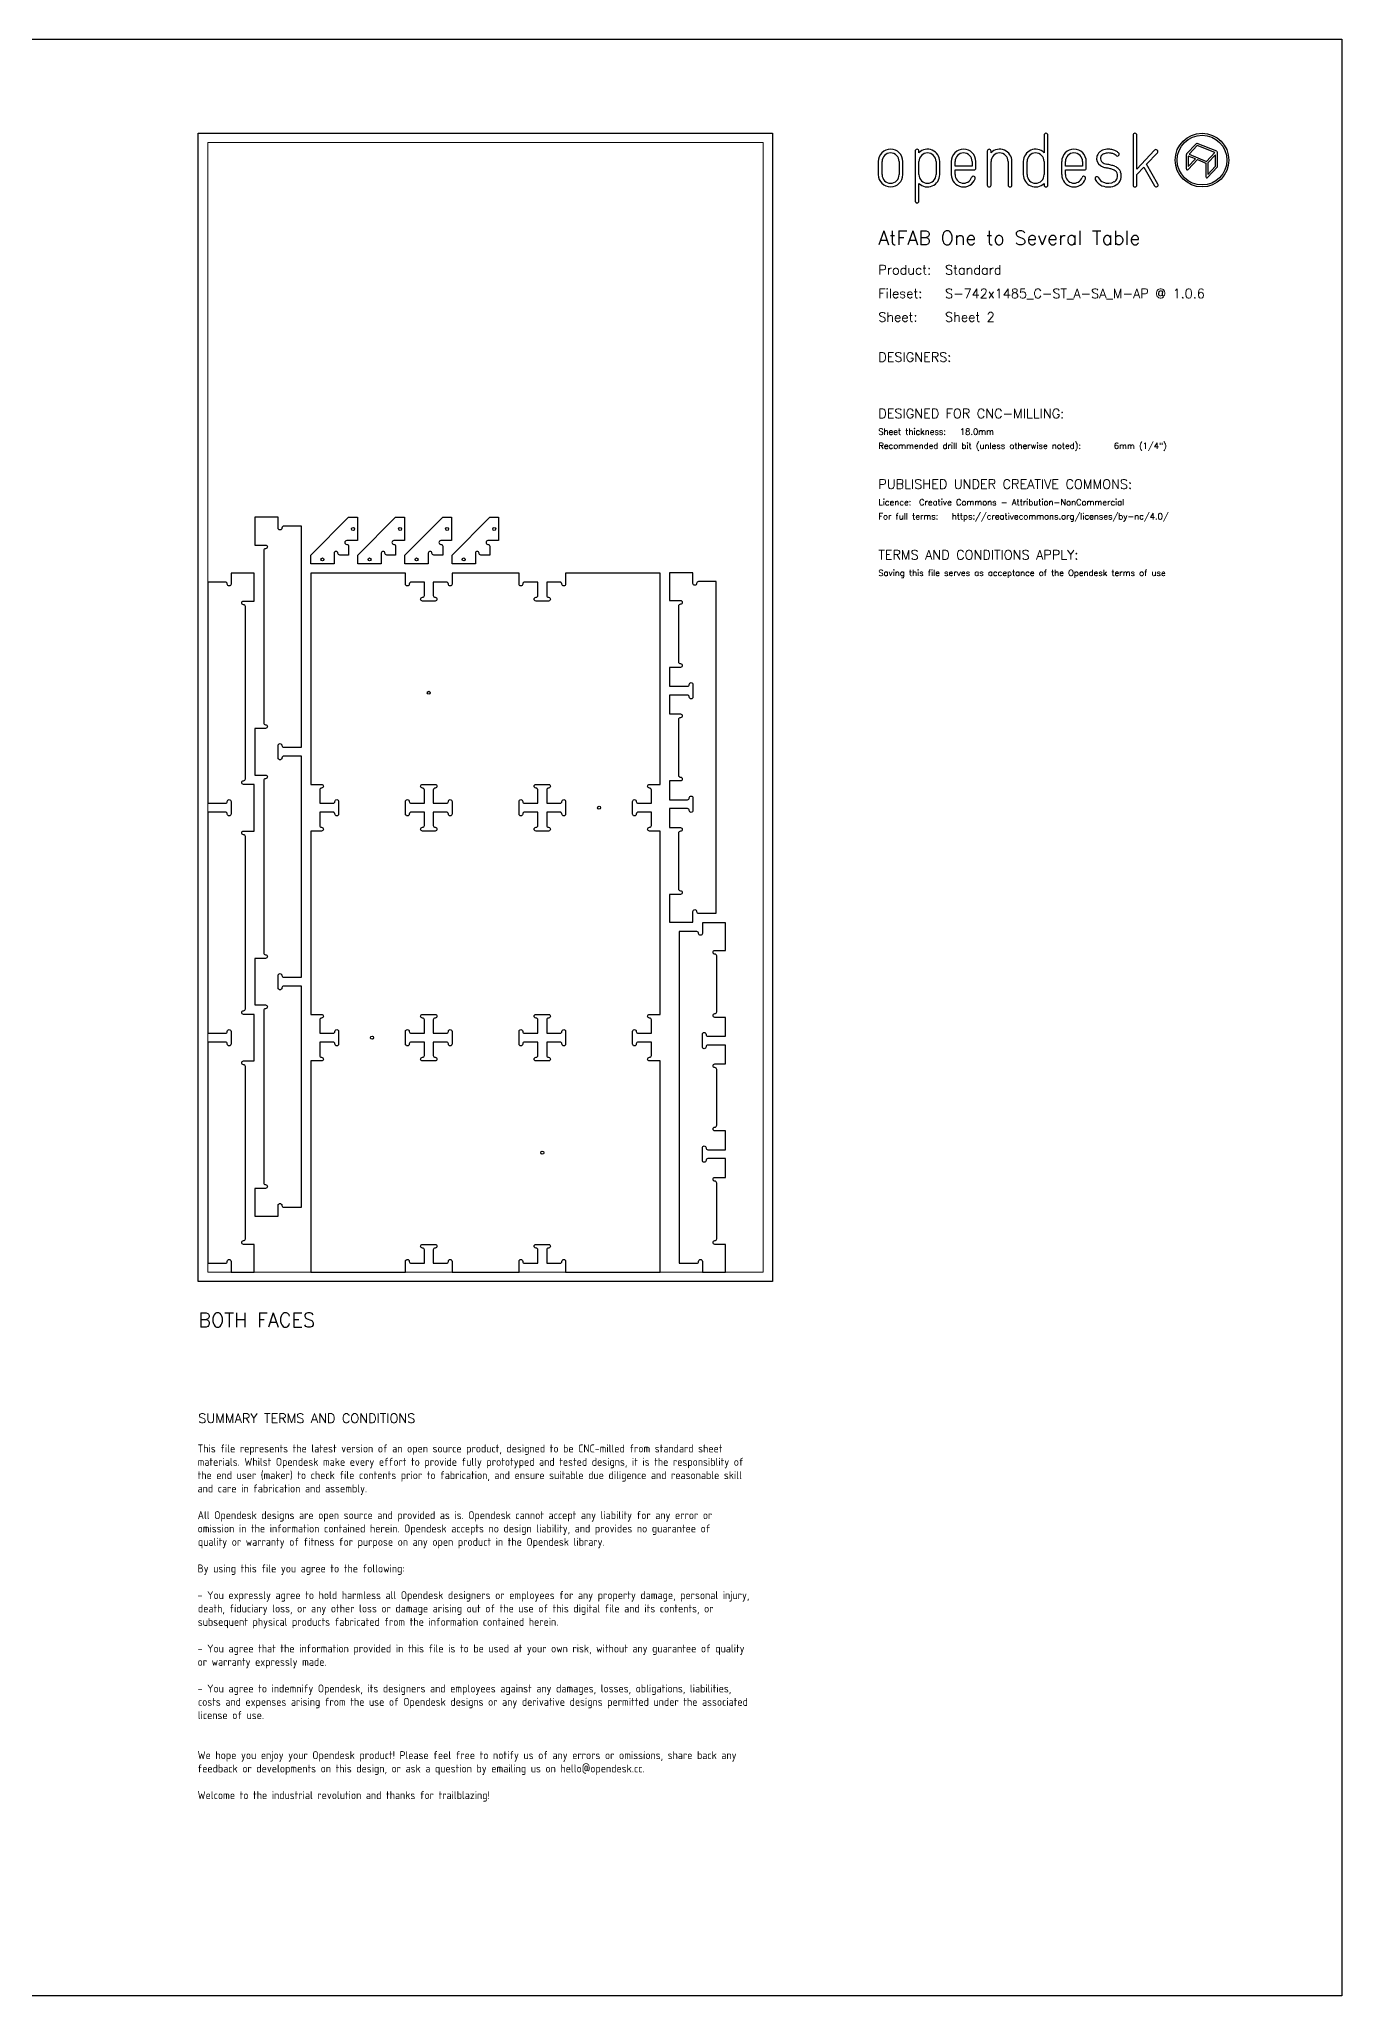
# Model space of a CAD drawing. Header units: millimetres. Extents: x -300 to 5880, y -300 to 4158.
# Drawn here: x 3112 to 5880, y 0 to 4158 of the extents above; entities that cross this region are included whole.
import ezdxf
from ezdxf.enums import TextEntityAlignment as Align

# ---------------------------------------------------------------- set-up
doc = ezdxf.new("R2010")
doc.units = ezdxf.units.MM
doc.layers.add('00-NOPRINT_TEXT', color=7, linetype='Continuous', lineweight=25)
doc.layers.add('00_NOPRINT_TOLERANCE', color=7, linetype='Continuous', lineweight=5)
for name, color, linetype, lineweight, true_color in [('BOARD_$TH-NOMINAL', 3, 'Continuous', 30, 0x00ff00), ('TOP-CUT-INSIDE_18.000MM', 1, 'Continuous', 25, 0xff1c00), ('TOP-CUT-OUTSIDE_18.000MM', 220, 'Continuous', 25, 0xff00d1), ('TOP-HOLE-6.354MM-DIAM_18.000MM', 3, 'Continuous', 25, 0x00ff0c)]:
    doc.layers.add(name, color=color, linetype=linetype, lineweight=lineweight, true_color=true_color)
doc.styles.add('OD-ISOCP-17_221', font='isocp.shx')
doc.styles.add('OD-ISOCP-17_222', font='isocp.shx')
doc.styles.add('OD-ISOCP-17_223', font='isocp.shx')
doc.styles.add('OD-ISOCP-17_224', font='isocp.shx')
doc.styles.add('OD-ISOCP-17_225', font='isocp.shx')
doc.styles.add('OD-ISOCP-17_226', font='isocp.shx')
doc.styles.add('OD-ISOCP-17_227', font='isocp.shx')
doc.styles.add('OD-ISOCP-17_228', font='isocp.shx')
doc.styles.add('OD-ISOCP-17_229', font='isocp.shx')
doc.styles.add('OD-ISOCP-17_230', font='isocp.shx')
doc.styles.add('OD-ISOCP-17_231', font='isocp.shx')
doc.styles.add('OD-ISOCP-17_232', font='isocp.shx')
doc.styles.add('OD-ISOCP-17_233', font='isocp.shx')
doc.styles.add('OD-ISOCP-17_234', font='isocp.shx')
doc.styles.add('OD-ISOCP-17_235', font='isocp.shx')
doc.styles.add('OD-ISOCP-17_236', font='isocp.shx')
doc.styles.add('OD-ISOCP-17_237', font='isocp.shx')
doc.styles.add('OD-ISOCP-17_238', font='isocp.shx')
doc.styles.add('OD-ISOCP-17_239', font='isocp.shx')
doc.styles.add('OD-SIMPLEX-13_86', font='simplex.shx')
doc.styles.add('OD-SIMPLEX-20_82', font='simplex.shx')
doc.styles.add('OD-SIMPLEX-20_86', font='simplex.shx')
doc.styles.add('OD-SIMPLEX-30_83', font='simplex.shx')
doc.styles.add('OD-SIMPLEX-30_87', font='simplex.shx')

# ---------------------------------------------------------------- blocks, each defined once
blk = doc.blocks.new('Borders Opendesk_7')
at = {"layer": '00-NOPRINT_TEXT'}
for p, q in [((0, 4158), (5880, 4158)), ((5880, 4158), (5880, 0)), ((5247.4, 3954), (5247.4, 3916.7)), ((5255.3, 3848), (5255.3, 3954)), ((5436.4, 3954), (5436.4, 3848)), ((5444.4, 3881.9), (5444.4, 3954)), ((4973.4, 3920.1), (4973.4, 3814.1)), ((4981.3, 3916.7), (4981.3, 3920.1)), ((5126.6, 3920.1), (5126.6, 3848)), ((5134.5, 3916.7), (5134.5, 3920.1)), ((5482.1, 3922), (5444.4, 3881.9)), ((5464.8, 3892.1), (5487.9, 3916.6)), ((5549.5, 3912.6), (5549.5, 3882.2)), ((5570.5, 3935.8), (5550.1, 3914)), ((5553.7, 3909.6), (5553.7, 3887.4)), ((5568.8, 3903.5), (5553.7, 3909.6)), ((5572.6, 3931.9), (5555.2, 3913.4)), ((5555.2, 3913.4), (5592.6, 3898.3)), ((5610, 3916.9), (5572.6, 3931.9)), ((5614.4, 3919.6), (5572.8, 3936.3)), ((5592.6, 3898.3), (5610, 3916.9)), ((5611.5, 3912.4), (5595.2, 3895.1)), ((5611.5, 3888.1), (5611.5, 3912.4)), ((5615.7, 3887.3), (5615.7, 3917.6)), ((4895, 3898), (4895, 3870.1)), ((4902.9, 3870.1), (4902.9, 3898)), ((4939.3, 3898), (4939.3, 3870.1)), ((4947.3, 3870.1), (4947.3, 3898)), ((4981.3, 3870.1), (4981.3, 3898)), ((5017.7, 3898), (5017.7, 3870.1)), ((5025.6, 3870.1), (5025.6, 3898)), ((5050, 3898), (5050, 3870.1)), ((5058, 3888.1), (5058, 3898)), ((5094.4, 3888.1), (5058, 3888.1)), ((5058, 3870.1), (5058, 3880.1)), ((5058, 3880.1), (5098.3, 3880.1)), ((5094.4, 3898), (5094.4, 3888.1)), ((5102.3, 3884.1), (5102.3, 3898)), ((5134.5, 3848), (5134.5, 3898)), ((5170.9, 3898), (5170.9, 3848)), ((5178.9, 3848), (5178.9, 3898)), ((5203, 3898), (5203, 3870.1)), ((5211, 3870.1), (5211, 3898)), ((5247.4, 3898), (5247.4, 3870.1)), ((5284.6, 3898), (5284.6, 3870.1)), ((5292.6, 3888.1), (5292.6, 3898)), ((5329, 3888.1), (5292.6, 3888.1)), ((5292.6, 3870.1), (5292.6, 3880.1)), ((5292.6, 3880.1), (5332.9, 3880.1)), ((5329, 3898), (5329, 3888.1)), ((5336.9, 3884.1), (5336.9, 3898)), ((5444.4, 3870.4), (5459.1, 3886)), ((5444.4, 3848), (5444.4, 3870.4)), ((5459.1, 3886), (5482.1, 3846)), ((5489, 3850), (5464.8, 3892.1)), ((5553.1, 3880.8), (5572.9, 3901.9)), ((5553.7, 3887.4), (5568.8, 3903.5)), ((5572.9, 3901.9), (5591.1, 3894.5)), ((5591.1, 3894.5), (5591.1, 3865.5)), ((5594.7, 3864.1), (5615.1, 3885.8)), ((5595.2, 3895.1), (5595.2, 3870.7)), ((5595.2, 3870.7), (5611.5, 3888.1)), ((4981.3, 3814.1), (4981.3, 3851.4)), ((5247.4, 3851.4), (5247.4, 3848)), ((5880, 0), (0, 0))]:
    blk.add_line(p, q, dxfattribs=at)
for radius in [57, 52.9]:
    blk.add_circle((5582.9, 3901), radius, dxfattribs=at)
for centre, radius, start, end in [((5251.3, 3954), 3.97, 0, 180), ((5440.4, 3954), 3.97, 0, 180), ((4921.1, 3898), 26.1, 0, 180), ((4921.1, 3898), 18.2, 0, 180), ((4977.3, 3920.1), 3.97, 0, 180), ((4999.5, 3898), 26.1, 0, 134.1316), ((4999.5, 3898), 18.2, 0, 180), ((5076.2, 3898), 26.1, 0, 180), ((5076.2, 3898), 18.2, 0, 180), ((5130.6, 3920.1), 3.97, 0, 180), ((5152.7, 3898), 26.1, 0, 134.1316), ((5152.7, 3898), 18.2, 0, 180), ((5229.2, 3898), 26.1, 45.8684, 180), ((5229.2, 3898), 18.2, 0, 180), ((5310.8, 3898), 26.1, 0, 180), ((5310.8, 3898), 18.2, 0, 180), ((5377.2, 3904.5), 18.3, 167.0964, 235.8453), ((5375.9, 3904.8), 16.9, 150.5139, 167.0489), ((5377.5, 3903.4), 19, 138.9882, 149.267), ((5377.5, 3903.4), 19, 127.9168, 138.9882), ((5380.5, 3899.5), 24, 111.7012, 127.9168), ((5375.9, 3904.8), 8.99, 151.0519, 168.0238), ((5377.5, 3903.4), 11.1, 138.9882, 148.8091), ((5377.5, 3903.4), 11.1, 127.9168, 138.9882), ((5380.5, 3899.5), 16, 111.7012, 127.9168), ((5383.5, 3891.9), 32.1, 90, 111.7012), ((5383.5, 3891.9), 24.2, 90, 111.7012), ((5383.5, 3878.8), 45.3, 80.7104, 90), ((5383.5, 3878.8), 37.3, 80.7104, 90), ((5385.9, 3893.2), 22.7, 71.5035, 80.7104), ((5385.9, 3893.2), 30.7, 71.5035, 80.7104), ((5387.1, 3896.7), 19, 61.0356, 71.5035), ((5387.1, 3896.7), 26.9, 61.0356, 71.5035), ((5387.1, 3896.7), 19, 46.7983, 61.0356), ((5387.1, 3896.7), 26.9, 46.7983, 61.0356), ((5402.8, 3913.5), 3.97, 226.7983, 46.7983), ((5485, 3919.3), 3.97, 316.7135, 136.7135), ((5551.6, 3912.6), 2.06, 136.7696, 180), ((5572, 3934.4), 2.06, 68.0714, 136.7696), ((5613.6, 3917.6), 2.06, 0, 68.0714), ((4921.1, 3870.1), 26.1, 180, 0), ((4921.1, 3870.1), 18.2, 180, 0), ((4999.5, 3870.1), 18.2, 180, 0), ((4999.5, 3870.1), 26.1, 225.8684, 0), ((5076.2, 3870.1), 26.1, 180, 340.0258), ((5076.2, 3870.1), 18.2, 180, 340.0258), ((5098.3, 3884.1), 3.97, 270, 0), ((5229.2, 3870.1), 26.1, 180, 314.1316), ((5229.2, 3870.1), 18.2, 180, 0), ((5310.8, 3870.1), 26.1, 180, 340.0258), ((5310.8, 3870.1), 18.2, 180, 340.0258), ((5332.9, 3884.1), 3.97, 270, 0), ((5377.2, 3904.5), 10.3, 167.9603, 235.8613), ((5382, 3911.6), 26.9, 235.8511, 248.0912), ((5382, 3911.6), 18.9, 235.8511, 248.0912), ((5388.7, 3928.4), 44.9, 248.0912, 257.5385), ((5388.7, 3928.4), 37, 248.0912, 257.5385), ((5300, 3526.6), 366.5, 76.1947, 77.5385), ((5300, 3526.6), 374.5, 76.1947, 77.5385), ((5372.7, 3822.5), 61.9, 69.1442, 76.1947), ((5372.7, 3822.5), 69.8, 69.1442, 76.1947), ((5389.5, 3866.6), 14.6, 38.9291, 69.1442), ((5389.5, 3866.6), 22.5, 38.9291, 69.1442), ((5393.9, 3870.2), 8.99, 17.5834, 38.9291), ((5385.6, 3867.6), 17.6, 343.8033, 17.5834), ((5393.9, 3870.2), 16.9, 17.5834, 38.9291), ((5385.6, 3867.6), 25.5, 343.8033, 17.5834), ((5551.6, 3882.2), 2.06, 180, 316.7696), ((5613.6, 3887.3), 2.06, 316.7696, 0), ((5097, 3862.6), 3.97, 340.0258, 160.0258), ((5130.6, 3848), 3.97, 180, 0), ((5174.9, 3848), 3.97, 180, 0), ((5251.3, 3848), 3.97, 180, 0), ((5331.6, 3862.6), 3.97, 340.0258, 160.0258), ((5359.7, 3861.7), 3.97, 24.786, 204.786), ((5380.2, 3871.2), 26.6, 204.786, 247.9544), ((5380.2, 3871.2), 18.7, 204.786, 247.9544), ((5383.5, 3879.3), 35.4, 247.9544, 298.2026), ((5383.5, 3879.3), 27.4, 247.9544, 298.2026), ((5390.6, 3866.1), 12.5, 298.2026, 343.8033), ((5390.6, 3866.1), 20.4, 298.2026, 343.8033), ((5440.4, 3848), 3.97, 180, 0), ((5485.5, 3848), 3.97, 209.8417, 29.8417), ((5593.2, 3865.5), 2.06, 180, 316.7696), ((4977.3, 3814.1), 3.97, 180, 0)]:
    blk.add_arc(centre, radius, start, end, dxfattribs=at)
at = {"layer": '00_NOPRINT_TOLERANCE'}
for p, q in [((3450, 3958), (4670, 3958)), ((3450, 1518), (3450, 3958)), ((4670, 3958), (4670, 1518)), ((3470, 3938), (4650, 3938)), ((3470, 1538), (3470, 3938)), ((4650, 3938), (4650, 1538)), ((4670, 1518), (3450, 1518)), ((4650, 1538), (3470, 1538))]:
    blk.add_line(p, q, dxfattribs=at)
at = {"layer": 'BOARD_$TH-NOMINAL'}
for p, q in [((3450, 3958), (4670, 3958)), ((3450, 1518), (3450, 3958)), ((4670, 3958), (4670, 1518)), ((4670, 1518), (3450, 1518))]:
    blk.add_line(p, q, dxfattribs=at)
at = {"layer": '00-NOPRINT_TEXT'}
for s, height, style, p in [('AtFAB One to Several Table', 30, 'OD-SIMPLEX-30_83', (4895, 3720.9)), ('Product:', 20, 'OD-SIMPLEX-20_82', (4895, 3657.9)), ('Standard', 20, 'OD-SIMPLEX-20_82', (5036.9, 3657.9)), ('Fileset:', 20, 'OD-SIMPLEX-20_82', (4895, 3607.7)), ('S-742x1485_C-ST_A-SA_M-AP @ 1.0.6', 20, 'OD-SIMPLEX-20_82', (5036.9, 3607.6)), ('Sheet:', 20, 'OD-SIMPLEX-20_82', (4895, 3557.4)), ('Sheet 2', 20, 'OD-SIMPLEX-20_82', (5036.9, 3557.5)), ('DESIGNERS:', 20, 'OD-SIMPLEX-20_82', (4895, 3472.4)), ('DESIGNED FOR CNC-MILLING:', 20, 'OD-SIMPLEX-20_82', (4895, 3352.4)), ('Sheet thickness:', 13, 'OD-SIMPLEX-13_86', (4895, 3317.4)), ('18.0mm', 13, 'OD-SIMPLEX-13_86', (5068.3, 3317.4)), ('Recommended drill bit (unless otherwise noted):', 13, 'OD-SIMPLEX-13_86', (4895, 3287.4)), ('6mm (1/4")', 13, 'OD-SIMPLEX-13_86', (5395.5, 3287.4)), ('PUBLISHED UNDER CREATIVE COMMONS:', 20, 'OD-SIMPLEX-20_82', (4895, 3202.4)), ('Licence:', 13, 'OD-SIMPLEX-13_86', (4895, 3167.4)), ('Creative Commons - Attribution-NonCommercial', 13, 'OD-SIMPLEX-13_86', (4981.5, 3167.4)), ('For full terms:', 13, 'OD-SIMPLEX-13_86', (4895, 3137.4)), ('https://creativecommons.org/licenses/by-nc/4.0/', 13, 'OD-SIMPLEX-13_86', (5051.1, 3137.4)), ('TERMS AND CONDITIONS APPLY:', 20, 'OD-SIMPLEX-20_82', (4895, 3052.3)), ('Saving this file serves as acceptance of the Opendesk terms of use ', 13, 'OD-SIMPLEX-13_86', (4895, 3017.3))]:
    blk.add_text(s, height=height, dxfattribs=dict(at, style=style)).set_placement(p)
at = {"layer": '00-NOPRINT_TEXT', "color": 7}
for s, height, style, p in [('BOTH FACES', 30, 'OD-SIMPLEX-30_87', (3450, 1451.3)), ('SUMMARY TERMS AND CONDITIONS', 20, 'OD-SIMPLEX-20_86', (3450, 1237.4))]:
    blk.add_text(s, height=height, dxfattribs=dict(at, style=style)).set_placement(p, align=Align.TOP_LEFT)
for s, style, p in [('This file represents the latest version of an open source product, designed to be CNC-milled from standard sheet', 'OD-ISOCP-17_221', (3448.5, 1154.7)), ('materials. Whilst Opendesk make every effort to provide fully prototyped and tested designs, it is the responsiblity of', 'OD-ISOCP-17_222', (3448.5, 1126.3)), ('the end user (maker) to check file contents prior to fabrication, and ensure suitable due diligence and reasonable skill', 'OD-ISOCP-17_223', (3448.5, 1098)), ('and care in fabrication and assembly.', 'OD-ISOCP-17_224', (3448.5, 1069.7)), ('All Opendesk designs are open source and provided as is. Opendesk cannot accept any liability for any error or', 'OD-ISOCP-17_225', (3448.5, 1013)), ('omission in the information contained herein. Opendesk accepts no design liability, and provides no guarantee of', 'OD-ISOCP-17_226', (3448.5, 984.7)), ('quality or warranty of fitness for purpose on any open product in the Opendesk library.', 'OD-ISOCP-17_227', (3449.1, 956.3)), ('By using this file you agree to the following:', 'OD-ISOCP-17_228', (3448.5, 899.7)), ('- You expressly agree to hold harmless all Opendesk designers or employees for any property damage, personal injury,', 'OD-ISOCP-17_229', (3448.5, 843)), ('death, fiduciary loss, or any other loss or damage arising out of the use of this digital file and its contents, or', 'OD-ISOCP-17_230', (3449.1, 814.7)), ('subsequent physical products fabricated from the information contained herein.', 'OD-ISOCP-17_231', (3449, 786.3)), ('- You agree that the information provided in this file is to be used at your own risk, without any guarantee of quality', 'OD-ISOCP-17_232', (3448.5, 729.7)), ('or warranty expressly made.', 'OD-ISOCP-17_233', (3448.5, 701.3)), ('- You agree to indemnify Opendesk, its designers and employees against any damages, losses, obligations, liabilities,', 'OD-ISOCP-17_234', (3448.5, 644.7)), ('costs and expenses arising from the use of Opendesk designs or any derivative designs permitted under the associated', 'OD-ISOCP-17_235', (3449.1, 616.3)), ('license of use.', 'OD-ISOCP-17_236', (3448.8, 588)), ('We hope you enjoy your Opendesk product! Please feel free to notify us of any errors or omissions, share back any', 'OD-ISOCP-17_237', (3448.5, 503)), ('feedback or developments on this design, or ask a question by emailing us on hello@opendesk.cc.', 'OD-ISOCP-17_238', (3448.5, 474.7)), ('Welcome to the industrial revolution and thanks for trailblazing!', 'OD-ISOCP-17_239', (3448.5, 418))]:
    blk.add_text(s, height=17, dxfattribs=dict(at, style=style)).set_placement(p)

msp = doc.modelspace()

# ---------------------------------------------------------------- linework, layer by layer
at = {"layer": 'TOP-CUT-INSIDE_18.000MM'}
for points in [[(3989.3, 2538.1), (3989.3, 2511.4, -1), (3981.4, 2511.4, 0.414214), (3977.4, 2515.4), (3949.2, 2515.4), (3949.2, 2487.2, 0.414214), (3953.2, 2483.2, -1), (3953.2, 2475.3), (3926.4, 2475.3, -1), (3926.4, 2483.2, 0.414214), (3930.4, 2487.2), (3930.4, 2515.4), (3902.2, 2515.4, 0.414214), (3898.2, 2511.4, -1), (3890.3, 2511.4), (3890.3, 2538.1, -1), (3898.2, 2538.1, 0.414214), (3902.2, 2534.2), (3930.4, 2534.2), (3930.4, 2562.4, 0.414214), (3926.4, 2566.4, -1), (3926.4, 2574.3), (3953.2, 2574.3, -1), (3953.2, 2566.4, 0.414214), (3949.2, 2562.4), (3949.2, 2534.2), (3977.4, 2534.2, 0.414214), (3981.4, 2538.1, -1)], [(4194.4, 2574.3, -1), (4194.4, 2566.4, 0.414214), (4190.4, 2562.4), (4190.4, 2534.2), (4218.6, 2534.2, 0.414214), (4222.6, 2538.1, -1), (4230.5, 2538.1), (4230.5, 2511.4, -1), (4222.6, 2511.4, 0.414214), (4218.6, 2515.4), (4190.4, 2515.4), (4190.4, 2487.2, 0.414214), (4194.4, 2483.2, -1), (4194.4, 2475.3), (4167.6, 2475.3, -1), (4167.6, 2483.2, 0.414214), (4171.6, 2487.2), (4171.6, 2515.4), (4143.4, 2515.4, 0.414214), (4139.4, 2511.4, -1), (4131.5, 2511.4), (4131.5, 2538.1, -1), (4139.4, 2538.1, 0.414214), (4143.4, 2534.2), (4171.6, 2534.2), (4171.6, 2562.4, 0.414214), (4167.6, 2566.4, -1), (4167.6, 2574.3)], [(3953.2, 2077.7, 0.414214), (3949.2, 2073.7), (3949.2, 2045.5), (3977.4, 2045.5, 0.414214), (3981.4, 2049.5, -1), (3989.3, 2049.5), (3989.3, 2022.7, -1), (3981.4, 2022.7, 0.414214), (3977.4, 2026.7), (3949.2, 2026.7), (3949.2, 1998.5, 0.414214), (3953.2, 1994.5, -1), (3953.2, 1986.6), (3926.4, 1986.6, -1), (3926.4, 1994.5, 0.414214), (3930.4, 1998.5), (3930.4, 2026.7), (3902.2, 2026.7, 0.414214), (3898.2, 2022.7, -1), (3890.3, 2022.7), (3890.3, 2049.5, -1), (3898.2, 2049.5, 0.414214), (3902.2, 2045.5), (3930.4, 2045.5), (3930.4, 2073.7, 0.414214), (3926.4, 2077.7, -1), (3926.4, 2085.6), (3953.2, 2085.6, -1)], [(4131.5, 2022.7), (4131.5, 2049.5, -1), (4139.4, 2049.5, 0.414214), (4143.4, 2045.5), (4171.6, 2045.5), (4171.6, 2073.7, 0.414214), (4167.6, 2077.7, -1), (4167.6, 2085.6), (4194.4, 2085.6, -1), (4194.4, 2077.7, 0.414214), (4190.4, 2073.7), (4190.4, 2045.5), (4218.6, 2045.5, 0.414214), (4222.6, 2049.5, -1), (4230.5, 2049.5), (4230.5, 2022.7, -1), (4222.6, 2022.7, 0.414214), (4218.6, 2026.7), (4190.4, 2026.7), (4190.4, 1998.5, 0.414214), (4194.4, 1994.5, -1), (4194.4, 1986.6), (4167.6, 1986.6, -1), (4167.6, 1994.5, 0.414214), (4171.6, 1998.5), (4171.6, 2026.7), (4143.4, 2026.7, 0.414214), (4139.4, 2022.7, -1)]]:
    msp.add_lwpolyline(points, format="xyb", close=True, dxfattribs=at)
at = {"layer": 'TOP-CUT-OUTSIDE_18.000MM'}
for points in [[(3593, 2586.4, 0.414214), (3589, 2582.4), (3589, 2216.5, 0.414214), (3593, 2212.5, -1), (3593, 2204.6), (3570.2, 2204.6), (3570.2, 2105.6), (3593, 2105.6, -1), (3593, 2097.7, 0.414214), (3589, 2093.7), (3589, 1727.8, 0.414214), (3593, 1723.8, -1), (3593, 1715.9), (3570.2, 1715.9), (3570.2, 1657), (3619.7, 1657), (3619.7, 1679.8, -1), (3627.6, 1679.8, 0.414214), (3631.6, 1675.8), (3669.2, 1675.8), (3669.2, 2145.7), (3631.6, 2145.7, 0.414214), (3627.6, 2141.7, -1), (3619.7, 2141.7), (3619.7, 2168.4, -1), (3627.6, 2168.4, 0.414214), (3631.6, 2164.5), (3669.2, 2164.5), (3669.2, 2634.4), (3631.6, 2634.4, 0.414214), (3627.6, 2630.4, -1), (3619.7, 2630.4), (3619.7, 2657.1, -1), (3627.6, 2657.1, 0.414214), (3631.6, 2653.2), (3669.2, 2653.2), (3669.2, 3123.1), (3631.6, 3123.1, 0.414214), (3627.6, 3119.1, -1), (3619.7, 3119.1), (3619.7, 3141.9), (3570.2, 3141.9), (3570.2, 3083), (3593, 3083, -1), (3593, 3075, 0.414214), (3589, 3071.1), (3589, 2705.1, 0.414214), (3593, 2701.2, -1), (3593, 2693.3), (3570.2, 2693.3), (3570.2, 2594.3), (3593, 2594.3, -1)], [(3738.7, 3065.6), (3738.7, 3042.9), (3689.2, 3042.9), (3689.2, 3061.7), (3769.4, 3141.9), (3788.2, 3141.9), (3788.2, 3092.4), (3765.4, 3092.4, 1), (3765.4, 3084.4, -0.414214), (3769.4, 3080.5), (3769.4, 3061.7), (3750.5, 3061.7, -0.414214), (3746.6, 3065.6, 1)], [(3846.6, 3065.6, 1), (3838.7, 3065.6), (3838.7, 3042.9), (3789.2, 3042.9), (3789.2, 3061.7), (3869.4, 3141.9), (3888.2, 3141.9), (3888.2, 3092.4), (3865.4, 3092.4, 1), (3865.4, 3084.4, -0.414214), (3869.4, 3080.5), (3869.4, 3061.7), (3850.5, 3061.7, -0.414214)], [(3946.6, 3065.6, 1), (3938.7, 3065.6), (3938.7, 3042.9), (3889.2, 3042.9), (3889.2, 3061.7), (3969.4, 3141.9), (3988.2, 3141.9), (3988.2, 3092.4), (3965.4, 3092.4, 1), (3965.4, 3084.4, -0.414214), (3969.4, 3080.5), (3969.4, 3061.7), (3950.5, 3061.7, -0.414214)], [(4046.6, 3065.6, 1), (4038.7, 3065.6), (4038.7, 3042.9), (3989.2, 3042.9), (3989.2, 3061.7), (4069.4, 3141.9), (4088.2, 3141.9), (4088.2, 3092.4), (4065.4, 3092.4, 1), (4065.4, 3084.4, -0.414214), (4069.4, 3080.5), (4069.4, 3061.7), (4050.5, 3061.7, -0.414214)], [(3546.2, 2093.5, 0.414214), (3550.2, 2097.5), (3550.2, 2463.4, 0.414214), (3546.2, 2467.4, -1), (3546.2, 2475.3), (3569, 2475.3), (3569, 2574.3), (3546.2, 2574.3, -1), (3546.2, 2582.2, 0.414214), (3550.2, 2586.2), (3550.2, 2952.1, 0.414214), (3546.2, 2956, -1), (3546.2, 2964), (3569, 2964), (3569, 3022.9), (3519.5, 3022.9), (3519.5, 3000.1, -1), (3511.6, 3000.1, 0.414214), (3507.6, 3004.1), (3470, 3004.1), (3470, 2534.2), (3507.6, 2534.2, 0.414214), (3511.6, 2538.1, -1), (3519.5, 2538.1), (3519.5, 2511.4, -1), (3511.6, 2511.4, 0.414214), (3507.6, 2515.4), (3470, 2515.4), (3470, 2045.5), (3507.6, 2045.5, 0.414214), (3511.6, 2049.5, -1), (3519.5, 2049.5), (3519.5, 2022.7, -1), (3511.6, 2022.7, 0.414214), (3507.6, 2026.7), (3470, 2026.7), (3470, 1556.8), (3507.6, 1556.8, 0.414214), (3511.6, 1560.8, -1), (3519.5, 1560.8), (3519.5, 1538), (3569, 1538), (3569, 1596.9), (3546.2, 1596.9, -1), (3546.2, 1604.8, 0.414214), (3550.2, 1608.8), (3550.2, 1974.7, 0.414214), (3546.2, 1978.7, -1), (3546.2, 1986.6), (3569, 1986.6), (3569, 2085.6), (3546.2, 2085.6, -1)], [(3977.4, 3004.1), (3949.2, 3004.1), (3949.2, 2975.8, 0.414214), (3953.2, 2971.9, -1), (3953.2, 2964), (3926.4, 2964, -1), (3926.4, 2971.9, 0.414214), (3930.4, 2975.8), (3930.4, 3004.1), (3902.2, 3004.1, 0.414214), (3898.2, 3000.1, -1), (3890.3, 3000.1), (3890.3, 3022.9), (3689.2, 3022.9), (3689.2, 2574.3), (3711.9, 2574.3, -1), (3711.9, 2566.4, 0.414214), (3708, 2562.4), (3708, 2534.2), (3736.2, 2534.2, 0.414214), (3740.2, 2538.1, -1), (3748.1, 2538.1), (3748.1, 2511.4, -1), (3740.2, 2511.4, 0.414214), (3736.2, 2515.4), (3708, 2515.4), (3708, 2487.2, 0.414214), (3711.9, 2483.2, -1), (3711.9, 2475.3), (3689.2, 2475.3), (3689.2, 2085.6), (3711.9, 2085.6, -1), (3711.9, 2077.7, 0.414214), (3708, 2073.7), (3708, 2045.5), (3736.2, 2045.5, 0.414214), (3740.2, 2049.5, -1), (3748.1, 2049.5), (3748.1, 2022.7, -1), (3740.2, 2022.7, 0.414214), (3736.2, 2026.7), (3708, 2026.7), (3708, 1998.5, 0.414214), (3711.9, 1994.5, -1), (3711.9, 1986.6), (3689.2, 1986.6), (3689.2, 1538), (3890.3, 1538), (3890.3, 1560.8, -1), (3898.2, 1560.8, 0.414214), (3902.2, 1556.8), (3930.4, 1556.8), (3930.4, 1585, 0.414214), (3926.4, 1589, -1), (3926.4, 1596.9), (3953.2, 1596.9, -1), (3953.2, 1589, 0.414214), (3949.2, 1585), (3949.2, 1556.8), (3977.4, 1556.8, 0.414214), (3981.4, 1560.8, -1), (3989.3, 1560.8), (3989.3, 1538), (4131.5, 1538), (4131.5, 1560.8, -1), (4139.4, 1560.8, 0.414214), (4143.4, 1556.8), (4171.6, 1556.8), (4171.6, 1585, 0.414214), (4167.6, 1589, -1), (4167.6, 1596.9), (4194.4, 1596.9, -1), (4194.4, 1589, 0.414214), (4190.4, 1585), (4190.4, 1556.8), (4218.6, 1556.8, 0.414214), (4222.6, 1560.8, -1), (4230.5, 1560.8), (4230.5, 1538), (4431.6, 1538), (4431.6, 1986.6), (4408.8, 1986.6, -1), (4408.8, 1994.5, 0.414214), (4412.8, 1998.5), (4412.8, 2026.7), (4384.6, 2026.7, 0.414214), (4380.6, 2022.7, -1), (4372.7, 2022.7), (4372.7, 2049.5, -1), (4380.6, 2049.5, 0.414214), (4384.6, 2045.5), (4412.8, 2045.5), (4412.8, 2073.7, 0.414214), (4408.8, 2077.7, -1), (4408.8, 2085.6), (4431.6, 2085.6), (4431.6, 2475.3), (4408.8, 2475.3, -1), (4408.8, 2483.2, 0.414214), (4412.8, 2487.2), (4412.8, 2515.4), (4384.6, 2515.4, 0.414214), (4380.6, 2511.4, -1), (4372.7, 2511.4), (4372.7, 2538.1, -1), (4380.6, 2538.1, 0.414214), (4384.6, 2534.2), (4412.8, 2534.2), (4412.8, 2562.4, 0.414214), (4408.8, 2566.4, -1), (4408.8, 2574.3), (4431.6, 2574.3), (4431.6, 3022.9), (4230.5, 3022.9), (4230.5, 3000.1, -1), (4222.6, 3000.1, 0.414214), (4218.6, 3004.1), (4190.4, 3004.1), (4190.4, 2975.8, 0.414214), (4194.4, 2971.9, -1), (4194.4, 2964), (4167.6, 2964, -1), (4167.6, 2971.9, 0.414214), (4171.6, 2975.8), (4171.6, 3004.1), (4143.4, 3004.1, 0.414214), (4139.4, 3000.1, -1), (4131.5, 3000.1), (4131.5, 3022.9), (3989.3, 3022.9), (3989.3, 3000.1, -1), (3981.4, 3000.1, 0.414214)], [(4470.4, 2712.1), (4470.4, 2593.6, 0.414214), (4474.4, 2589.7, -1), (4474.4, 2581.7), (4451.6, 2581.7), (4451.6, 2541.6), (4489.2, 2541.6, 0.414214), (4493.2, 2545.6, -1), (4501.1, 2545.6), (4501.1, 2518.9, -1), (4493.2, 2518.9, 0.414214), (4489.2, 2522.8), (4451.6, 2522.8), (4451.6, 2482.7), (4474.4, 2482.7, -1), (4474.4, 2474.8, 0.414214), (4470.4, 2470.9), (4470.4, 2352.4, 0.414214), (4474.4, 2348.4, -1), (4474.4, 2340.5), (4451.6, 2340.5), (4451.6, 2281.6), (4501.1, 2281.6), (4501.1, 2304.4, -1), (4509, 2304.4, 0.414214), (4513, 2300.4), (4550.6, 2300.4), (4550.6, 3005.3), (4513, 3005.3, 0.414214), (4509, 3001.3, -1), (4501.1, 3001.3), (4501.1, 3024.1), (4451.6, 3024.1), (4451.6, 2965.2), (4474.4, 2965.2, -1), (4474.4, 2957.2, 0.414214), (4470.4, 2953.3), (4470.4, 2834.8, 0.414214), (4474.4, 2830.9, -1), (4474.4, 2822.9), (4451.6, 2822.9), (4451.6, 2782.9), (4489.2, 2782.9, 0.414214), (4493.2, 2786.8, -1), (4501.1, 2786.8), (4501.1, 2760.1, -1), (4493.2, 2760.1, 0.414214), (4489.2, 2764), (4451.6, 2764), (4451.6, 2724), (4474.4, 2724, -1), (4474.4, 2716, 0.414214)], [(4551.8, 1850), (4551.8, 1968.4, 0.414214), (4547.8, 1972.4, -1), (4547.8, 1980.3), (4570.6, 1980.3), (4570.6, 2020.4), (4533, 2020.4, 0.414214), (4529, 2016.5, -1), (4521.1, 2016.5), (4521.1, 2043.2, -1), (4529, 2043.2, 0.414214), (4533, 2039.2), (4570.6, 2039.2), (4570.6, 2079.3), (4547.8, 2079.3, -1), (4547.8, 2087.2, 0.414214), (4551.8, 2091.2), (4551.8, 2209.7, 0.414214), (4547.8, 2213.6, -1), (4547.8, 2221.5), (4570.6, 2221.5), (4570.6, 2280.4), (4521.1, 2280.4), (4521.1, 2257.7, -1), (4513.2, 2257.7, 0.414214), (4509.2, 2261.6), (4471.6, 2261.6), (4471.6, 1556.8), (4509.2, 1556.8, 0.414214), (4513.2, 1560.8, -1), (4521.1, 1560.8), (4521.1, 1538), (4570.6, 1538), (4570.6, 1596.9), (4547.8, 1596.9, -1), (4547.8, 1604.8, 0.414214), (4551.8, 1608.8), (4551.8, 1727.2, 0.414214), (4547.8, 1731.2, -1), (4547.8, 1739.1), (4570.6, 1739.1), (4570.6, 1779.2), (4533, 1779.2, 0.414214), (4529, 1775.2, -1), (4521.1, 1775.2), (4521.1, 1802, -1), (4529, 1802, 0.414214), (4533, 1798), (4570.6, 1798), (4570.6, 1838.1), (4547.8, 1838.1, -1), (4547.8, 1846, 0.414214)]]:
    msp.add_lwpolyline(points, format="xyb", close=True, dxfattribs=at)
at = {"layer": 'TOP-HOLE-6.354MM-DIAM_18.000MM'}
for centre in [(3778.8, 3117.1), (3878.8, 3117.1), (3978.8, 3117.1), (4078.8, 3117.1), (3713.9, 3052.3), (3813.9, 3052.3), (3913.9, 3052.3), (4013.9, 3052.3), (3939.8, 2769.1), (4301.6, 2524.8), (3819.2, 2036.1), (4181, 1791.7)]:
    msp.add_circle(centre, 3.18, dxfattribs=at)

# ---------------------------------------------------------------- block references
msp.add_blockref('Borders Opendesk_7', (0, 0))

doc.saveas('drawing.dxf')
